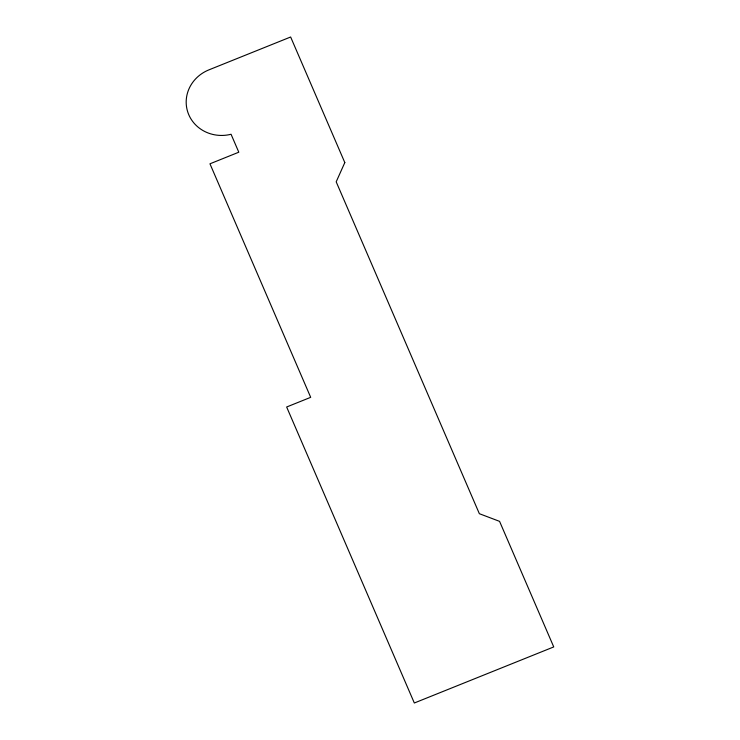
<?xml version="1.0" encoding="UTF-8"?>
<svg xmlns="http://www.w3.org/2000/svg" width="740" height="740" viewBox="0 0 740 740"><rect width="100%" height="100%" fill="white"/><g stroke="black" fill="none" stroke-linecap="round" stroke-linejoin="round"><path stroke-width="1.11" d="M344.812 162.578L336.191 181.827L479.354 513.699L499.574 521.358L553.742 646.927L414.326 703L286.648 407L310.689 397.334L209.957 163.808L238.798 152.209L231.056 134.264A36.352 34.096 -11.2 0 1 187.923 112.517A36.352 34.096 -11.2 0 1 208.921 69.865L290.644 37L344.812 162.578"/></g></svg>
